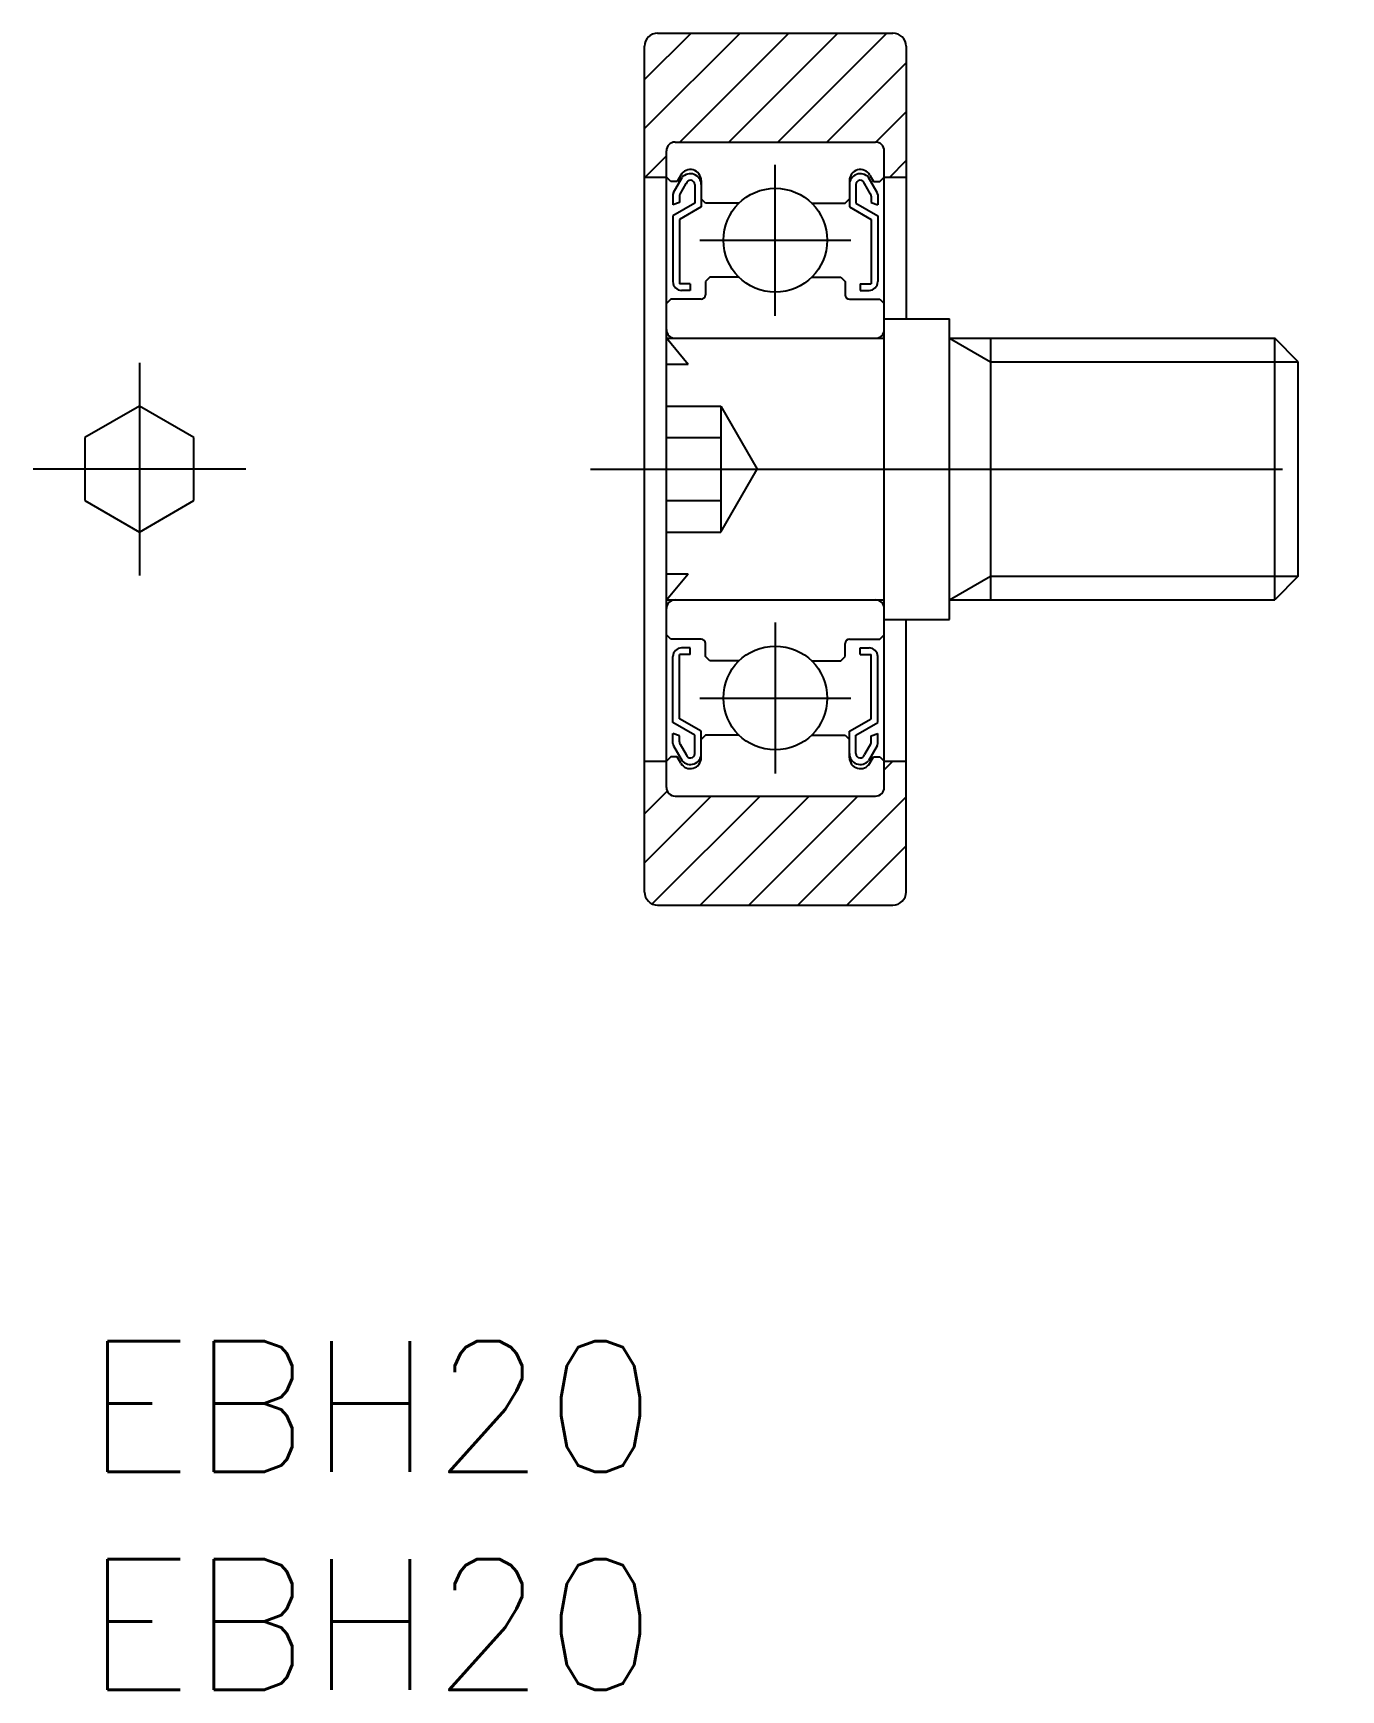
# Model space of a CAD drawing. Extents: x -1.2 to 28.8, y -8 to 30.
import ezdxf

# ---------------------------------------------------------------- set-up
doc = ezdxf.new("R2010")
doc.units = 0
doc.header["$LTSCALE"] = 0.5
doc.linetypes.add('CENTER', pattern=[50.8, 31.75, -6.35, 6.35, -6.35])
doc.linetypes.add('DASHED', pattern=[19.05, 12.7, -6.35])
for name, color, linetype in [('MSM_CENTER', 1, 'CENTER'), ('MSM_CONTINUOUS', 7, 'CONTINUOUS'), ('MSM_DASHED', 4, 'DASHED'), ('MSM_NARROW', 5, 'CONTINUOUS'), ('MSM_PART_NUMBER', 7, 'CONTINUOUS')]:
    doc.layers.add(name, color=color, linetype=linetype)
doc.styles.get("Standard").update_dxf_attribs({"font": 'txt.shx', "height": 3, "bigfont": 'bigfont.shx'})

# ---------------------------------------------------------------- blocks, each defined once
blk = doc.blocks.new('*U3')
at = {"layer": 'MSM_PART_NUMBER'}
blk.add_text('EBH20', height=3, dxfattribs=at).set_placement((0, -3))
blk = doc.blocks.new('*U4')
at = {"layer": 'MSM_PART_NUMBER'}
blk.add_text('EBH20', height=3, dxfattribs=at).set_placement((0, -8))

msp = doc.modelspace()

# ---------------------------------------------------------------- linework, layer by layer
at = {"layer": 'MSM_CENTER'}
for p, q in [((15.84, 23.519), (15.84, 26.982)), ((14.109, 25.25), (17.572, 25.25)), ((1.25, 22.439), (1.25, 17.561)), ((3.689, 20), (-1.189, 20)), ((11.603, 20), (28.816, 20)), ((15.84, 16.482), (15.84, 13.019)), ((14.109, 14.75), (17.572, 14.75))]:
    msp.add_line(p, q, dxfattribs=at)
at = {"layer": 'MSM_CONTINUOUS'}
for p, q in [((12.84, 10.3), (12.84, 29.7)), ((13.14, 30), (18.54, 30)), ((18.84, 29.7), (18.84, 23.45)), ((13.54, 27.5), (18.14, 27.5)), ((13.34, 12.7), (13.34, 27.3)), ((18.34, 12.7), (18.34, 27.3)), ((12.84, 26.7), (13.34, 26.7)), ((13.44, 26.6), (13.34, 26.7)), ((13.59, 26.6), (13.44, 26.6)), ((13.504, 26.347), (13.701, 26.689)), ((13.674, 26.745), (13.59, 26.6)), ((14.14, 26.62), (14.14, 26.014)), ((17.54, 26.62), (17.54, 26.014)), ((18.177, 26.347), (17.98, 26.689)), ((18.007, 26.745), (18.09, 26.6)), ((18.09, 26.6), (18.24, 26.6)), ((18.24, 26.6), (18.34, 26.7)), ((18.34, 26.7), (18.84, 26.7)), ((13.49, 26.297), (13.49, 26.064)), ((13.64, 26.257), (13.64, 26.119)), ((13.654, 26.307), (13.793, 26.548)), ((13.99, 26.525), (13.99, 26.1)), ((17.69, 26.525), (17.69, 26.1)), ((18.027, 26.307), (17.888, 26.548)), ((18.04, 26.257), (18.04, 26.119)), ((18.19, 26.297), (18.19, 26.064)), ((13.64, 26.119), (13.49, 26.064)), ((13.99, 26.1), (13.49, 25.812)), ((14.14, 26.014), (13.64, 25.725)), ((14.24, 26.1), (14.14, 26.2)), ((15.007, 26.1), (14.24, 26.1)), ((16.674, 26.1), (17.44, 26.1)), ((17.44, 26.1), (17.54, 26.2)), ((17.54, 26.014), (18.04, 25.725)), ((17.69, 26.1), (18.19, 25.812)), ((18.04, 26.119), (18.19, 26.064)), ((13.49, 25.812), (13.49, 24.3)), ((13.64, 25.725), (13.64, 24.25)), ((18.04, 25.725), (18.04, 24.25)), ((18.19, 25.812), (18.19, 24.3)), ((14.34, 24.4), (14.24, 24.3)), ((15.007, 24.4), (14.34, 24.4)), ((16.674, 24.4), (17.34, 24.4)), ((17.34, 24.4), (17.44, 24.3)), ((13.89, 24.25), (13.64, 24.25)), ((13.89, 24.1), (13.69, 24.1)), ((13.89, 24.25), (13.89, 24.1)), ((14.24, 24.3), (14.24, 24)), ((17.44, 24.3), (17.44, 24)), ((17.79, 24.25), (18.04, 24.25)), ((17.79, 24.25), (17.79, 24.1)), ((17.79, 24.1), (17.99, 24.1)), ((13.44, 23.9), (13.34, 23.8)), ((14.14, 23.9), (13.44, 23.9)), ((17.54, 23.9), (18.24, 23.9)), ((18.24, 23.9), (18.34, 23.8)), ((18.34, 23.45), (19.84, 23.45)), ((19.84, 16.55), (19.84, 23.45)), ((13.34, 23), (18.34, 23)), ((19.84, 23), (27.299, 23)), ((20.778, 23), (20.778, 17)), ((27.299, 17), (27.299, 23)), ((27.84, 22.459), (27.299, 23)), ((27.84, 17.542), (27.84, 22.459)), ((1.25, 21.443), (0, 20.722)), ((2.5, 20.722), (1.25, 21.443)), ((0, 20.722), (0, 19.278)), ((2.5, 19.278), (2.5, 20.722)), ((0, 19.278), (1.25, 18.557)), ((1.25, 18.557), (2.5, 19.278)), ((27.84, 17.542), (27.299, 17)), ((13.341, 17), (18.34, 17)), ((19.84, 17), (27.299, 17)), ((18.34, 16.55), (19.84, 16.55)), ((18.84, 10.3), (18.84, 16.55)), ((13.44, 16.1), (13.34, 16.2)), ((14.14, 16.1), (13.44, 16.1)), ((14.24, 15.7), (14.24, 16)), ((17.44, 15.7), (17.44, 16)), ((17.54, 16.1), (18.24, 16.1)), ((18.24, 16.1), (18.34, 16.2)), ((13.49, 14.188), (13.49, 15.7)), ((13.89, 15.75), (13.64, 15.75)), ((13.64, 14.275), (13.64, 15.75)), ((13.89, 15.9), (13.69, 15.9)), ((13.89, 15.75), (13.89, 15.9)), ((14.34, 15.6), (14.24, 15.7)), ((15.007, 15.6), (14.34, 15.6)), ((16.674, 15.6), (17.34, 15.6)), ((17.34, 15.6), (17.44, 15.7)), ((17.79, 15.9), (17.99, 15.9)), ((17.79, 15.75), (17.79, 15.9)), ((17.79, 15.75), (18.04, 15.75)), ((18.04, 14.275), (18.04, 15.75)), ((18.19, 14.188), (18.19, 15.7)), ((13.99, 13.9), (13.49, 14.188)), ((14.14, 13.986), (13.64, 14.275)), ((17.54, 13.986), (18.04, 14.275)), ((17.69, 13.9), (18.19, 14.188)), ((13.64, 13.881), (13.49, 13.936)), ((13.49, 13.703), (13.49, 13.936)), ((13.64, 13.743), (13.64, 13.881)), ((13.654, 13.693), (13.793, 13.452)), ((13.99, 13.475), (13.99, 13.9)), ((14.14, 13.38), (14.14, 13.986)), ((14.24, 13.9), (14.14, 13.8)), ((15.007, 13.9), (14.24, 13.9)), ((16.674, 13.9), (17.44, 13.9)), ((17.44, 13.9), (17.54, 13.8)), ((17.54, 13.38), (17.54, 13.986)), ((17.69, 13.475), (17.69, 13.9)), ((18.027, 13.693), (17.888, 13.452)), ((18.04, 13.881), (18.19, 13.936)), ((18.04, 13.743), (18.04, 13.881)), ((18.19, 13.703), (18.19, 13.936)), ((13.44, 13.4), (13.34, 13.3)), ((13.59, 13.4), (13.44, 13.4)), ((13.504, 13.653), (13.701, 13.311)), ((13.674, 13.255), (13.59, 13.4)), ((18.177, 13.653), (17.98, 13.311)), ((18.007, 13.255), (18.09, 13.4)), ((18.09, 13.4), (18.24, 13.4)), ((18.24, 13.4), (18.34, 13.3)), ((18.34, 13.3), (18.84, 13.3)), ((12.84, 13.3), (13.34, 13.3)), ((13.54, 12.5), (18.14, 12.5)), ((13.14, 10), (18.54, 10))]:
    msp.add_line(p, q, dxfattribs=at)
for centre in [(15.84, 25.25), (15.84, 14.75)]:
    msp.add_circle(centre, 1.191, dxfattribs=at)
for centre, radius, start, end in [((13.14, 29.7), 0.3, 90, 180), ((18.54, 29.7), 0.3, 0, 90), ((13.54, 27.3), 0.2, 90, 180), ((18.14, 27.3), 0.2, 0, 90), ((13.89, 26.62), 0.25, 0, 150.0002), ((13.89, 26.525), 0.25, 0, 139.1892), ((13.89, 26.525), 0.1, 0, 167.1373), ((17.79, 26.62), 0.25, 29.9998, 180), ((17.79, 26.525), 0.25, 40.8108, 180), ((17.79, 26.525), 0.1, 12.8627, 180), ((13.59, 26.297), 0.1, 150.0004, 180), ((13.74, 26.257), 0.1, 149.9997, 180), ((17.94, 26.257), 0.1, 0, 30.0003), ((18.09, 26.297), 0.1, 0, 29.9996), ((13.69, 24.3), 0.2, 180, 270), ((14.14, 24), 0.1, 270.0006, 0), ((17.54, 24), 0.1, 180, 269.9994), ((17.99, 24.3), 0.2, 270, 360), ((13.54, 23.2), 0.2, 180, 270), ((18.14, 23.2), 0.2, 270, 0), ((13.54, 16.8), 0.2, 90, 180), ((18.14, 16.8), 0.2, 0, 90), ((14.14, 16), 0.1, 0, 89.9994), ((17.54, 16), 0.1, 90.0006, 180), ((13.69, 15.7), 0.2, 90, 180), ((17.99, 15.7), 0.2, 0, 90), ((13.59, 13.703), 0.1, 180, 209.9996), ((13.74, 13.743), 0.1, 180, 210.0003), ((17.94, 13.743), 0.1, 329.9997, 0), ((18.09, 13.703), 0.1, 330.0004, 0), ((13.89, 13.38), 0.25, 209.9998, 0), ((13.89, 13.475), 0.25, 220.8108, 0), ((13.89, 13.475), 0.1, 192.8627, 0), ((17.79, 13.475), 0.25, 180, 319.1892), ((17.79, 13.38), 0.25, 180, 330.0002), ((17.79, 13.475), 0.1, 180, 347.1373), ((13.54, 12.7), 0.2, 180, 270), ((18.14, 12.7), 0.2, 270, 0), ((13.14, 10.3), 0.3, 180, 270), ((18.54, 10.3), 0.3, 270, 0)]:
    msp.add_arc(centre, radius, start, end, dxfattribs=at)
at = {"layer": 'MSM_DASHED'}
for p, q in [((13.84, 22.4), (13.34, 23)), ((13.84, 22.4), (13.34, 22.4)), ((13.34, 21.443), (14.59, 21.443)), ((14.59, 21.443), (14.59, 18.557)), ((14.59, 21.443), (15.424, 20)), ((13.34, 20.722), (14.59, 20.722)), ((14.59, 18.557), (15.424, 20)), ((13.34, 19.278), (14.59, 19.278)), ((13.34, 18.557), (14.59, 18.557)), ((13.34, 17.6), (13.84, 17.6)), ((13.34, 17), (13.84, 17.6))]:
    msp.add_line(p, q, dxfattribs=at)
at = {"layer": 'MSM_NARROW'}
for p, q in [((12.84, 27.81), (15.03, 30)), ((12.84, 28.933), (13.908, 30)), ((13.653, 27.5), (16.153, 30)), ((14.776, 27.5), (17.275, 30)), ((15.898, 27.5), (18.398, 30)), ((17.021, 27.5), (18.84, 29.32)), ((18.143, 27.5), (18.84, 28.197)), ((12.853, 26.7), (13.34, 27.188)), ((18.465, 26.7), (18.84, 27.075)), ((19.84, 23), (20.778, 22.459)), ((20.778, 22.459), (27.84, 22.459)), ((19.84, 17), (20.778, 17.542)), ((20.778, 17.542), (27.84, 17.542)), ((18.34, 13.105), (18.536, 13.3)), ((12.84, 12.095), (13.36, 12.614)), ((12.84, 10.972), (14.369, 12.5)), ((13.017, 10.026), (15.491, 12.5)), ((14.113, 10), (16.614, 12.5)), ((15.236, 10), (17.736, 12.5)), ((16.358, 10), (18.84, 12.482)), ((17.481, 10), (18.84, 11.36))]:
    msp.add_line(p, q, dxfattribs=at)

# ---------------------------------------------------------------- block references
at = {"layer": 'MSM_CONTINUOUS'}
for name in ['*U3', '*U4']:
    msp.add_blockref(name, (0, 0), dxfattribs=at)

doc.saveas('drawing.dxf')
